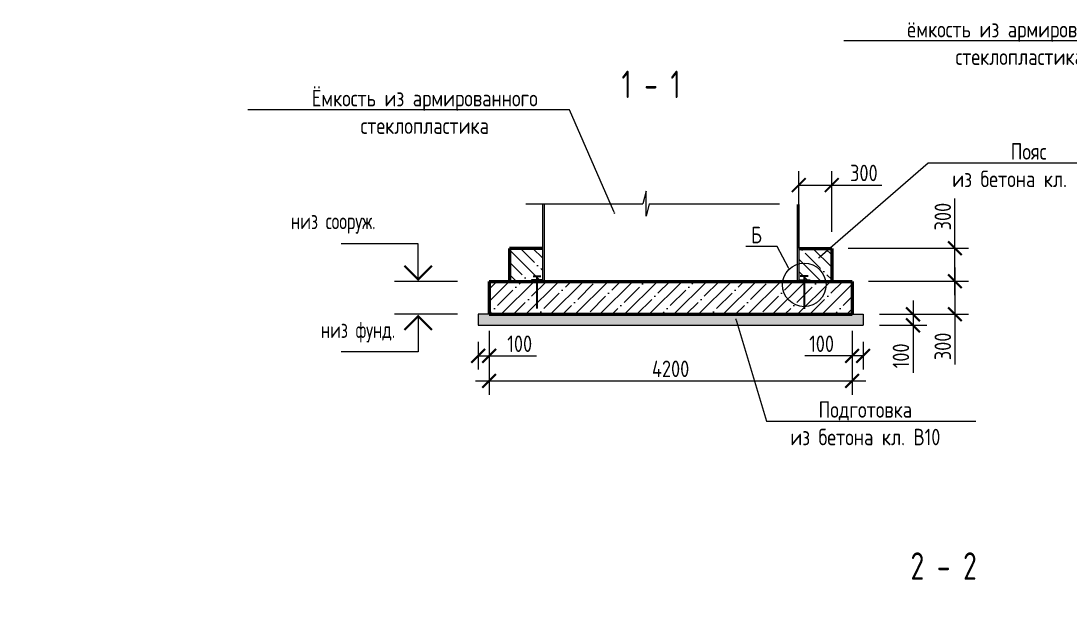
# Model space of a CAD drawing. Header units: millimetres. Extents: x 20530103 to 31271019, y 32092698 to 33532929.
# Drawn here: x 26382083 to 26401159, y 33004966 to 33015500 of the extents above; entities that cross this region are included whole.
import ezdxf
from ezdxf import colors
from ezdxf.entities.mleader import LeaderData, LeaderLine
from ezdxf.enums import TextEntityAlignment as Align
from ezdxf.lldxf.tags import DXFTag
from ezdxf.math import Vec2, Vec3

# ---------------------------------------------------------------- set-up
doc = ezdxf.new("R2010")
doc.units = ezdxf.units.MM
doc.styles.add('GOST 2.304', font='GOST.TTF')
tags = doc.linetypes.add('5-2', pattern=[3.5, 2.5, -1]).pattern_tags.tags
tags[6:7] = [DXFTag(74, 4), DXFTag(75, 0), DXFTag(340, '0'), DXFTag(46, 1.0), DXFTag(50, 0.0), DXFTag(44, 0.0), DXFTag(45, 0.0)]
tags[4:5] = [DXFTag(74, 4), DXFTag(75, 0), DXFTag(340, '0'), DXFTag(46, 1.0), DXFTag(50, 0.0), DXFTag(44, 0.0), DXFTag(45, 0.0)]
doc.dimstyles.new('м20', dxfattribs={"dimscale": 100, "dimtxt": 3, "dimasz": 2.5, "dimexe": 2.5, "dimexo": 3, "dimgap": 0.7, "dimtad": 1, "dimdec": 0, "dimlfac": 0.2, "dimtxsty": 'GOST 2.304', "dimblk": 'ARCHTICK', "dimcen": 2.5, "dimdle": 2.5, "dimclrd": 7, "dimclre": 7, "dimclrt": 256, "dimadec": 1, "dimazin": 0, "dimtfac": 1, "dimtdec": 0, "dimtmove": 0, "dimatfit": 3, "dimldrblk": 'NONE', "dimfxl": 1, "dimlwd": 20, "dimlwe": 20, "dimarcsym": 0})

# ---------------------------------------------------------------- blocks, each defined once
blk = doc.blocks.new('_None')
blk = doc.blocks.new('_ArchTick')
at = {"color": 0, "linetype": 'ByBlock', "const_width": 0.15}
blk.add_lwpolyline([(-0.5, -0.5), (0.5, 0.5)], dxfattribs=at)
blk = doc.blocks.new('*D461')
at = {"color": 7, "linetype": 'Continuous', "lineweight": 20, "transparency": 16777216}
for p, q in [((26397196, 33009864), (26397196, 33009158)), ((26397396, 33009664), (26397396, 33009158)), ((26397196, 33009408), (26396335, 33009408)), ((26397396, 33009408), (26396946, 33009408))]:
    blk.add_line(p, q, dxfattribs=at)
at = {"color": 7, "linetype": 'Continuous', "lineweight": 20, "transparency": 16777216, "xscale": 250, "yscale": 250, "zscale": 250, "rotation": 180}
blk.add_blockref('_ArchTick', (26397196, 33009408), dxfattribs=at)
at = {"color": 7, "linetype": 'Continuous', "lineweight": 20, "transparency": 16777216, "xscale": 250, "yscale": 250, "zscale": 250}
blk.add_blockref('_ArchTick', (26397396, 33009408), dxfattribs=at)
at = {"color": 7, "linetype": 'Continuous', "lineweight": 20, "transparency": 16777216, "insert": (26396641, 33009628), "char_height": 300, "attachment_point": 5, "style": 'GOST 2.304'}
blk.add_mtext('100', dxfattribs=at)
blk = doc.blocks.new('*D462')
at = {"color": 7, "linetype": 'Continuous', "lineweight": 20, "transparency": 16777216}
for p, q in [((26390596, 33009864), (26390596, 33009158)), ((26390396, 33009664), (26390396, 33009158)), ((26390396, 33009408), (26390846, 33009408)), ((26390596, 33009408), (26391458, 33009408))]:
    blk.add_line(p, q, dxfattribs=at)
at = {"color": 7, "linetype": 'Continuous', "lineweight": 20, "transparency": 16777216, "xscale": 250, "yscale": 250, "zscale": 250, "rotation": 180}
blk.add_blockref('_ArchTick', (26390396, 33009408), dxfattribs=at)
at = {"color": 7, "linetype": 'Continuous', "lineweight": 20, "transparency": 16777216, "xscale": 250, "yscale": 250, "zscale": 250}
blk.add_blockref('_ArchTick', (26390596, 33009408), dxfattribs=at)
at = {"color": 7, "linetype": 'Continuous', "lineweight": 20, "transparency": 16777216, "insert": (26391152, 33009628), "char_height": 300, "attachment_point": 5, "style": 'GOST 2.304'}
blk.add_mtext('100', dxfattribs=at)
blk = doc.blocks.new('*D463')
at = {"color": 7, "linetype": 'Continuous', "lineweight": 20, "transparency": 16777216}
for p, q in [((26399065, 33011014), (26399065, 33010164)), ((26397496, 33010764), (26399315, 33010764)), ((26397696, 33010164), (26399315, 33010164)), ((26399065, 33010164), (26399065, 33009253))]:
    blk.add_line(p, q, dxfattribs=at)
at = {"color": 7, "linetype": 'Continuous', "lineweight": 20, "transparency": 16777216, "xscale": 250, "yscale": 250, "zscale": 250}
for p, rotation in [((26399065, 33010764), 90), ((26399065, 33010164), 270)]:
    blk.add_blockref('_ArchTick', p, dxfattribs=dict(at, rotation=rotation))
at = {"color": 7, "linetype": 'Continuous', "lineweight": 20, "transparency": 16777216, "insert": (26398845, 33009580), "char_height": 300, "attachment_point": 5, "rotation": 90, "style": 'GOST 2.304'}
blk.add_mtext('300', dxfattribs=at)
blk = doc.blocks.new('*D443')
at = {"color": 7, "linetype": 'Continuous', "lineweight": 20, "transparency": 16777216}
for p, q in [((26398304, 33010414), (26398304, 33009964)), ((26397696, 33010164), (26398554, 33010164)), ((26397696, 33009964), (26398554, 33009964)), ((26398304, 33009964), (26398304, 33009102))]:
    blk.add_line(p, q, dxfattribs=at)
at = {"color": 7, "linetype": 'Continuous', "lineweight": 20, "transparency": 16777216, "xscale": 250, "yscale": 250, "zscale": 250}
for p, rotation in [((26398304, 33010164), 90), ((26398304, 33009964), 270)]:
    blk.add_blockref('_ArchTick', p, dxfattribs=dict(at, rotation=rotation))
at = {"color": 7, "linetype": 'Continuous', "lineweight": 20, "transparency": 16777216, "insert": (26398084, 33009408), "char_height": 300, "attachment_point": 5, "rotation": 90, "style": 'GOST 2.304'}
blk.add_mtext('100', dxfattribs=at)
blk = doc.blocks.new('*D444')
at = {"color": 7, "linetype": 'Continuous', "lineweight": 20, "transparency": 16777216}
for p, q in [((26399065, 33011364), (26399065, 33012268)), ((26397126, 33011364), (26399315, 33011364)), ((26399065, 33010514), (26399065, 33011364)), ((26397496, 33010764), (26399315, 33010764))]:
    blk.add_line(p, q, dxfattribs=at)
at = {"color": 7, "linetype": 'Continuous', "lineweight": 20, "transparency": 16777216, "xscale": 250, "yscale": 250, "zscale": 250}
for p, rotation in [((26399065, 33011364), 90), ((26399065, 33010764), 270)]:
    blk.add_blockref('_ArchTick', p, dxfattribs=dict(at, rotation=rotation))
at = {"color": 7, "linetype": 'Continuous', "lineweight": 20, "transparency": 16777216, "insert": (26398845, 33011941), "char_height": 300, "attachment_point": 5, "rotation": 90, "style": 'GOST 2.304'}
blk.add_mtext('300', dxfattribs=at)
blk = doc.blocks.new('*D445')
at = {"color": 7, "linetype": 'Continuous', "lineweight": 20, "transparency": 16777216}
for p, q in [((26396226, 33011364), (26396226, 33012765)), ((26396826, 33011664), (26396826, 33012765)), ((26396226, 33012515), (26397076, 33012515)), ((26396826, 33012515), (26397737, 33012515))]:
    blk.add_line(p, q, dxfattribs=at)
at = {"color": 7, "linetype": 'Continuous', "lineweight": 20, "transparency": 16777216, "xscale": 250, "yscale": 250, "zscale": 250, "rotation": 180}
blk.add_blockref('_ArchTick', (26396226, 33012515), dxfattribs=at)
at = {"color": 7, "linetype": 'Continuous', "lineweight": 20, "transparency": 16777216, "xscale": 250, "yscale": 250, "zscale": 250}
blk.add_blockref('_ArchTick', (26396826, 33012515), dxfattribs=at)
at = {"color": 7, "linetype": 'Continuous', "lineweight": 20, "transparency": 16777216, "insert": (26397410, 33012735), "char_height": 300, "attachment_point": 5, "style": 'GOST 2.304'}
blk.add_mtext('300', dxfattribs=at)
blk = doc.blocks.new('_Dot')
at = {"color": 0, "linetype": 'ByBlock', "lineweight": -2}
blk.add_line((-0.5, 0), (-1, 0), dxfattribs=at)
at = {"color": 0, "linetype": 'ByBlock', "const_width": 0.5}
blk.add_lwpolyline([(-0.25, 0, 1), (0.25, 0, 1)], format="xyb", close=True, dxfattribs=at)
blk = doc.blocks.new('отметка уровня')
at = {"lineweight": 20}
for p, q in [((1838344, -451214), (1838344, -450564)), ((1838344, -450564), (1839744, -450564))]:
    blk.add_line(p, q, dxfattribs=at)
at = {"color": 0, "const_width": 40}
blk.add_lwpolyline([(1838094, -450964), (1838344, -451214), (1838594, -450964)], dxfattribs=at)
blk = doc.blocks.new('*D460')
at = {"color": 7, "linetype": 'Continuous', "lineweight": 20, "transparency": 16777216}
for p, q in [((26390596, 33009864), (26390596, 33008702)), ((26397196, 33009864), (26397196, 33008702)), ((26390346, 33008952), (26397446, 33008952))]:
    blk.add_line(p, q, dxfattribs=at)
at = {"color": 7, "linetype": 'Continuous', "lineweight": 20, "transparency": 16777216, "xscale": 250, "yscale": 250, "zscale": 250, "rotation": 180}
blk.add_blockref('_ArchTick', (26390596, 33008952), dxfattribs=at)
at = {"color": 7, "linetype": 'Continuous', "lineweight": 20, "transparency": 16777216, "xscale": 250, "yscale": 250, "zscale": 250}
blk.add_blockref('_ArchTick', (26397196, 33008952), dxfattribs=at)
at = {"color": 7, "linetype": 'Continuous', "lineweight": 20, "transparency": 16777216, "insert": (26393896, 33009172), "char_height": 300, "attachment_point": 5, "style": 'GOST 2.304'}
blk.add_mtext('4200', dxfattribs=at)

msp = doc.modelspace()

# ---------------------------------------------------------------- hatches: boundary and pattern name
at = {"linetype": 'Continuous', "lineweight": 13}
h = msp.add_hatch(dxfattribs=at)
h.set_pattern_fill('ANSI35', scale=50, angle=90)
h.set_pattern_definition([(135, (23856575.24, 33541336.98), (-224.506403, -224.506403), []), (135, (23856575.24, 33541561.48), (-224.506403, -224.506403), [396.875, -79.375, 0, -79.375])])
h.paths.add_polyline_path([(26391566.3576, 33011363.5718), (26391566.3576, 33010793.5718), (26391366.3576, 33010793.5718), (26391366.3576, 33010763.5718), (26390966.3576, 33010763.5718), (26390966.3576, 33011363.5718)])
h = msp.add_hatch(dxfattribs=at)
h.set_pattern_fill('ANSI35', scale=50, angle=90)
h.set_pattern_definition([(135, (23857175.24, 33541336.98), (-224.506403, -224.506403), []), (135, (23857175.24, 33541561.48), (-224.506403, -224.506403), [396.875, -79.375, 0, -79.375])])
h.paths.add_polyline_path([(26396226.3576, 33011363.5718), (26396226.3576, 33010793.5718), (26396426.3576, 33010793.5718), (26396426.3576, 33010763.5718), (26396826.3576, 33010763.5718), (26396826.3576, 33011363.5718)])
h = msp.add_hatch(dxfattribs=at)
h.set_pattern_fill('ANSI35', scale=50)
h.set_pattern_definition([(45, (23856575.24, 33541336.98), (-224.506403, 224.506403), []), (45, (23856799.75, 33541336.98), (-224.506403, 224.506403), [396.875, -79.375, 0, -79.375])])
h.paths.add_polyline_path([(26397196.3576, 33010163.5718), (26397196.3576, 33010763.5718), (26390596.3576, 33010763.5718), (26390596.3576, 33010163.5718)])
at = {"linetype": 'Continuous', "lineweight": 15}
h = msp.add_hatch(dxfattribs=at)
h.set_pattern_fill('AR-CONC', scale=1.5)
h.set_pattern_definition([(50, (24419480.92, 33351638.79), (273.277003, -23.908628), [28.575, -314.325]), (355, (24419480.92, 33351638.8), (-52.865132, 286.585268), [22.86, -251.460876]), (100.451445, (24419503.7, 33351636.8), (220.41187, 262.676628), [24.285013, -267.135367]), (46.1842, (24419480.92, 33351715), (406.61856, -63.06349), [42.8625, -471.4875]), (96.635558, (24419514.8, 33351709.73), (356.1062, 371.13919), [36.427535, -400.70341]), (351.18415, (24419480.92, 33351715), (356.1062, 371.13919), [34.28995, -377.1896]), (21, (24419519.02, 33351695.94), (227.421587, -153.397797), [28.575, -314.325]), (326, (24419519.02, 33351695.94), (92.703043, 276.28195), [22.86, -251.46]), (71.451445, (24419537.98, 33351683.16), (320.12463, 122.884153), [24.285013, -267.134906]), (37.5, (24419480.92, 33351638.79), (4.632905, 126.8325583), [0, -248.412, 0, -255.27, 0, -252.4125]), (7.5, (24419480.92, 33351638.79), (100.229494, 150.270862), [0, -145.542, 0, -242.697, 0, -96.2025]), (327.5, (24419395.96, 33351638.79), (203.385893, -8.593116), [0, -95.25, 0, -297.18, 0, -394.335]), (317.5, (24419357.86, 33351638.79), (222.193772, 38.139737), [0, -123.825, 0, -197.358, 0, -280.035])])
h.paths.add_polyline_path([(26397396.3576, 33009963.5718), (26397396.3576, 33010163.5718), (26397196.3576, 33010163.5718), (26390596.3576, 33010163.5718), (26390396.3576, 33010163.5718), (26390396.3576, 33009963.5718)])

# ---------------------------------------------------------------- linework, layer by layer
at = {"color": 7, "linetype": 'Continuous', "lineweight": 20}
for p, q in [((26391261.8457, 33012176.314), (26393393.2704, 33012176.314)), ((26393505.497, 33012176.314), (26395877.4781, 33012176.314)), ((26390019.9538, 33010763.5718), (26388877.5171, 33010763.5718)), ((26390019.9538, 33010163.5718), (26388877.5171, 33010163.5718)), ((26390596.3576, 33010163.5718), (26390396.3576, 33010163.5718)), ((26390396.3576, 33010163.5718), (26390396.3576, 33009963.5718)), ((26397196.3576, 33010163.5718), (26397396.3576, 33010163.5718)), ((26397396.3576, 33010163.5718), (26397396.3576, 33009963.5718)), ((26390396.3576, 33009963.5718), (26397396.3576, 33009963.5718))]:
    msp.add_line(p, q, dxfattribs=at)
at = {"color": 7, "linetype": '5-2', "lineweight": 20, "ltscale": 100}
for p, q in [((26391566.3576, 33012161.6721), (26391566.3576, 33010793.5718)), ((26391596.3576, 33012161.6721), (26391596.3576, 33010763.5718)), ((26396196.3576, 33012161.6721), (26396196.3576, 33010763.5718)), ((26396226.3576, 33012161.6721), (26396226.3576, 33010793.5718)), ((26391366.3576, 33010793.5718), (26391366.3576, 33010763.5718)), ((26391566.3576, 33010793.5718), (26391366.3576, 33010793.5718)), ((26396226.3576, 33010793.5718), (26396426.3576, 33010793.5718)), ((26396426.3576, 33010793.5718), (26396426.3576, 33010763.5718))]:
    msp.add_line(p, q, dxfattribs=at)
at = {"color": 7, "linetype": 'Continuous', "lineweight": 50}
for p, q in [((26391566.3576, 33011363.5718), (26390966.3576, 33011363.5718)), ((26390966.3576, 33011363.5718), (26390966.3576, 33010763.5718)), ((26396226.3576, 33011363.5718), (26396826.3576, 33011363.5718)), ((26396826.3576, 33011363.5718), (26396826.3576, 33010763.5718)), ((26390596.3576, 33010763.5718), (26397196.3576, 33010763.5718)), ((26390596.3576, 33010763.5718), (26390596.3576, 33010163.5718)), ((26397196.3576, 33010763.5718), (26397196.3576, 33010163.5718)), ((26390596.3576, 33010163.5718), (26397196.3576, 33010163.5718))]:
    msp.add_line(p, q, dxfattribs=at)
at = {"color": 7, "linetype": 'Continuous', "lineweight": 30}
for p, q in [((26391394.4304, 33010859.205), (26391538.2848, 33010859.205)), ((26391466.3576, 33010859.205), (26391466.3576, 33010271.7372)), ((26396398.2848, 33010859.205), (26396254.4304, 33010859.205)), ((26396326.3576, 33010859.205), (26396326.3576, 33010261.6753))]:
    msp.add_line(p, q, dxfattribs=at)
at = {"color": 7, "linetype": 'ByBlock', "lineweight": 20, "ltscale": 100}
msp.add_lwpolyline([(26393505.497, 33012176.314), (26393449.3837, 33011951.314), (26393449.3837, 33012401.314), (26393393.2704, 33012176.314)], dxfattribs=at)
at = {"color": 7, "linetype": 'Continuous', "lineweight": 20}
msp.add_lwpolyline([(26389305.1728, 33010129.1929), (26389305.1728, 33009479.1929), (26387905.1728, 33009479.1929)], dxfattribs=at)
msp.add_circle((26396326.3576, 33010698.0822), 395.7118, dxfattribs=at)

# ---------------------------------------------------------------- block references
at = {"color": 7, "linetype": 'Continuous', "lineweight": 20, "xscale": -1}
msp.add_blockref('отметка уровня', (28227649.0976, 33462011.873), dxfattribs=at)
at = {"color": 7, "linetype": 'Continuous', "lineweight": 20, "rotation": 180}
msp.add_blockref('отметка уровня', (28227649.0976, 32558915.2706), dxfattribs=at)

# ---------------------------------------------------------------- texts
at = {"color": 7, "lineweight": 20, "style": 'GOST 2.304', "width": 0.9}
for s, p in [('1 - 1', (26393539.7524, 33014095.8947)), ('2 - 2', (26398860.9722, 33005334.3549))]:
    msp.add_text(s, height=500, dxfattribs=at).set_placement(p, align=Align.CENTER)
at = {"color": 7, "linetype": 'Continuous', "lineweight": 25, "style": 'GOST 2.304', "width": 0.9}
for s, p in [('низ сооруж.', (26386992.5807, 33011861.8743)), ('низ фунд.', (26387536.2811, 33009883.3611))]:
    msp.add_text(s, height=300, dxfattribs=at).set_placement(p, align=Align.MIDDLE_LEFT)

# ---------------------------------------------------------------- dimensions: what is measured, and where the dimension line sits
at = {"color": 7, "linetype": 'Continuous', "lineweight": 20}
for base, p1, p2, picture, middle in [((26396226.3576, 33012515.0961), (26396826.3576, 33011363.5718), (26396226.3576, 33011063.5718), '*D445', (26397409.6076, 33012515.0961)), ((26390396.3576, 33009407.8376), (26390596.3576, 33010163.5718), (26390396.3576, 33009963.5718), '*D462', (26391152.0719, 33009407.8376)), ((26397396.3576, 33009407.8376), (26397196.3576, 33010163.5718), (26397396.3576, 33009963.5718), '*D461', (26396640.6433, 33009407.8376))]:
    dim = msp.add_linear_dim(base=base, p1=p1, p2=p2, dimstyle='м20', override={"dimlfac": 0.5, "dimclrt": 7}, dxfattribs=at)
    dim.commit()
    dim.dimension.update_dxf_attribs({"geometry": picture, "text_midpoint": middle, "dimtype": 160})
for base, p1, p2, picture, middle in [((26399064.8469, 33011363.5718), (26397196.3576, 33010763.5718), (26396826.3576, 33011363.5718), '*D444', (26398844.8469, 33011940.8218)), ((26398304.3902, 33009963.5718), (26397396.3576, 33010163.5718), (26397396.3576, 33009963.5718), '*D443', (26398084.3902, 33009407.8576))]:
    dim = msp.add_linear_dim(base=base, p1=p1, p2=p2, angle=90, dimstyle='м20', override={"dimlfac": 0.5, "dimclrt": 7}, dxfattribs=at)
    dim.commit()
    dim.dimension.update_dxf_attribs({"geometry": picture, "text_midpoint": middle})
dim = msp.add_linear_dim(base=(26399064.8469, 33010163.5718), p1=(26397196.3576, 33010763.5718), p2=(26397396.3576, 33010163.5718), angle=90, text='300', dimstyle='м20', override={"dimlfac": 0.5, "dimclrt": 7}, dxfattribs=at)
dim.commit()
dim.dimension.update_dxf_attribs({"geometry": '*D463', "text_midpoint": (26399064.8469, 33009580.3218), "dimtype": 160})
dim = msp.add_linear_dim(base=(26397196.3576, 33008952.1035), p1=(26390596.3576, 33010163.5718), p2=(26397196.3576, 33010163.5718), text='4200', dimstyle='м20', override={"dimlfac": 0.5, "dimclrt": 7}, dxfattribs=at)
dim.commit()
dim.dimension.update_dxf_attribs({"geometry": '*D460', "text_midpoint": (26393896.3576, 33009172.1035)})

# ---------------------------------------------------------------- leaders
ml = msp.add_multileader_mtext('Standard', dxfattribs=at)
ml.set_content('{\\C7;ёмкость из армированного\\Pстеклопластика}', color=84, style='GOST 2.304')
ml.set_leader_properties(linetype='Continuous', lineweight=20)
ml.set_arrow_properties(name='NONE')
ml.build(insert=Vec2(0, 0))
ml.multileader.update_dxf_attribs({"text_left_attachment_type": 6, "text_right_attachment_type": 6, "dogleg_length": 3, "arrow_head_size": 30, "scale": 100})
ctx = ml.context
ctx.base_point, ctx.scale, ctx.char_height, ctx.arrow_head_size, ctx.landing_gap_size, ctx.plane_origin = Vec3(26398497.173, 33015139.7804), 100, 300, 30, 0, Vec3(26403025.2551, 33019525.5378)
ctx.left_attachment, ctx.right_attachment, ctx.text_align_type = 6, 6, 1
notes = []
notes.append((ctx, [(0, (1, 1, 0), (26402879.3158, 33015139.7804), (-1, 0), 300, [(0, [(26403401.7691, 33013935.3631)], 0, [])])]))
ctx.mtext.insert, ctx.mtext.alignment, ctx.mtext.flow_direction = Vec3(26400243.6959, 33015499.7804), 2, 5
ml = msp.add_multileader_mtext('Standard', dxfattribs=at)
ml.set_content('{\\C0;Опорная юбка ёмкости}', color=84, style='GOST 2.304')
ml.set_leader_properties(linetype='Continuous', lineweight=20)
ml.set_arrow_properties(name='NONE')
ml.build(insert=Vec2(0, 0))
ml.multileader.update_dxf_attribs({"text_left_attachment_type": 6, "text_right_attachment_type": 6, "dogleg_length": 3, "arrow_head_size": 30, "scale": 100})
ctx = ml.context
ctx.base_point, ctx.scale, ctx.char_height, ctx.arrow_head_size, ctx.landing_gap_size, ctx.plane_origin = Vec3(26406631.7777, 33014508.6611), 100, 300, 30, 0, Vec3(26419639.1545, 33017685.9325)
ctx.left_attachment, ctx.right_attachment, ctx.text_align_type = 6, 6, 1
notes.append((ctx, [(1, (1, 1, 0), (26406331.7777, 33014508.6611), (1, 0), 300, [(0, [(26404718.6333, 33011728.8502)], 0, [])])]))
ctx.mtext.insert, ctx.mtext.width, ctx.mtext.alignment, ctx.mtext.flow_direction = Vec3(26407799.5277, 33014868.6611), 2823.818146, 2, 5
ml = msp.add_multileader_mtext('Standard', dxfattribs=at)
ml.set_content('{\\C0;Опорная юбка ёмкости}', color=84, style='GOST 2.304')
ml.set_leader_properties(linetype='Continuous', lineweight=20)
ml.set_arrow_properties(name='NONE')
ml.build(insert=Vec2(0, 0))
ml.multileader.update_dxf_attribs({"text_left_attachment_type": 6, "text_right_attachment_type": 6, "dogleg_length": 3, "arrow_head_size": 30, "scale": 100})
ctx = ml.context
ctx.base_point, ctx.scale, ctx.char_height, ctx.arrow_head_size, ctx.landing_gap_size, ctx.plane_origin = Vec3(26472736.9875, 33014125.0565), 100, 300, 30, 0, Vec3(26485744.3643, 33017302.3278)
ctx.left_attachment, ctx.right_attachment, ctx.text_align_type = 6, 6, 1
notes.append((ctx, [(1, (1, 1, 0), (26472436.9875, 33014125.0565), (1, 0), 300, [(0, [(26470823.8431, 33011345.2456)], 0, [])])]))
ctx.mtext.insert, ctx.mtext.width, ctx.mtext.alignment, ctx.mtext.flow_direction = Vec3(26473904.7375, 33014485.0565), 2823.818146, 2, 5
ml = msp.add_multileader_mtext('Standard', dxfattribs=at)
ml.set_content('{\\C7;Ёмкость из армированного\\P\\pq*;стеклопластика}', color=84, style='GOST 2.304')
ml.set_leader_properties(linetype='Continuous', lineweight=20)
ml.set_arrow_properties(name='DOT')
ml.build(insert=Vec2(0, 0))
ml.multileader.update_dxf_attribs({"text_left_attachment_type": 6, "text_right_attachment_type": 6, "dogleg_length": 3, "arrow_head_size": 30, "scale": 100})
ctx = ml.context
ctx.base_point, ctx.scale, ctx.char_height, ctx.arrow_head_size, ctx.landing_gap_size, ctx.plane_origin = Vec3(26387675.7642, 33013885.4225), 100, 300, 30, 0, Vec3(26392203.6321, 33018265.4703)
ctx.left_attachment, ctx.right_attachment, ctx.text_align_type = 6, 6, 1
notes.append((ctx, [(0, (1, 1, 0), (26392057.6928, 33013885.4225), (-1, 0), 300, [(0, [(26392874.7105, 33012006.4356)], 0, [])])]))
ctx.mtext.insert, ctx.mtext.alignment, ctx.mtext.flow_direction = Vec3(26389425.5678, 33014245.4225), 2, 5
ml = msp.add_multileader_mtext('Standard', dxfattribs=at)
ml.set_content('{\\C7;Пояс\\Pиз бетона кл. В20}', color=84, style='GOST 2.304')
ml.set_leader_properties(linetype='Continuous', lineweight=20)
ml.set_arrow_properties(name='DOT')
ml.build(insert=Vec2(0, 0))
ml.multileader.update_dxf_attribs({"text_left_attachment_type": 6, "text_right_attachment_type": 6, "dogleg_length": 3, "arrow_head_size": 30, "scale": 100})
ctx = ml.context
ctx.base_point, ctx.scale, ctx.char_height, ctx.arrow_head_size, ctx.landing_gap_size, ctx.plane_origin = Vec3(26398878.9687, 33012916.7404), 100, 300, 30, 0, Vec3(26397297.4482, 33012806.5199)
ctx.left_attachment, ctx.right_attachment, ctx.text_align_type = 6, 6, 1
notes.append((ctx, [(0, (1, 1, 0), (26398578.9687, 33012916.7404), (1, 0), 300, [(0, [(26396593.8569, 33011194.5038)], 0, [])])]))
ctx.mtext.insert, ctx.mtext.alignment, ctx.mtext.flow_direction = Vec3(26400403.3106, 33013276.7404), 2, 5
ml = msp.add_multileader_mtext('Standard', dxfattribs=at)
ml.set_content('Б', color=84, style='GOST 2.304')
ml.set_leader_properties(linetype='Continuous', lineweight=20)
ml.set_arrow_properties(name='DOT')
ml.build(insert=Vec2(0, 0))
ml.multileader.update_dxf_attribs({"text_left_attachment_type": 6, "text_right_attachment_type": 6, "dogleg_length": 3, "arrow_head_size": 30, "scale": 100})
ctx = ml.context
ctx.base_point, ctx.scale, ctx.char_height, ctx.arrow_head_size, ctx.landing_gap_size, ctx.plane_origin = Vec3(26395381.498, 33011396.3818), 100, 300, 30, 0, Vec3(26396430.6146, 33012928.2608)
ctx.left_attachment, ctx.right_attachment, ctx.text_align_type = 6, 6, 1
notes.append((ctx, [(1, (1, 1, 0), (26395831.7123, 33011396.3818), (-1, 0), 300, [(0, [(26396050.9072, 33010982.1859)], 0, [])])]))
ctx.mtext.insert, ctx.mtext.alignment, ctx.mtext.flow_direction = Vec3(26395457.4623, 33011756.3818), 2, 5
ml = msp.add_multileader_mtext('Standard', dxfattribs=at)
ml.set_content('{\\C7;Подготовка\\Pиз бетона кл. В10}', color=84, style='GOST 2.304')
ml.set_leader_properties(linetype='Continuous', lineweight=20)
ml.set_arrow_properties(name='DOT')
ml.build(insert=Vec2(0, 0))
ml.multileader.update_dxf_attribs({"text_left_attachment_type": 6, "text_right_attachment_type": 6, "dogleg_length": 3, "arrow_head_size": 30, "scale": 100})
ctx = ml.context
ctx.base_point, ctx.scale, ctx.char_height, ctx.arrow_head_size, ctx.landing_gap_size, ctx.plane_origin = Vec3(26395942.4145, 33008221.5599), 100, 300, 30, 0, Vec3(26397562.7608, 33008408.5363)
ctx.left_attachment, ctx.right_attachment, ctx.text_align_type = 6, 6, 1
notes.append((ctx, [(0, (1, 1, 0), (26395642.4145, 33008221.5599), (1, 0), 300, [(0, [(26395084.2569, 33010070.1998)], 0, [])])]))
ctx.mtext.insert, ctx.mtext.alignment, ctx.mtext.flow_direction = Vec3(26397436.3814, 33008581.5599), 2, 5
ml = msp.add_multileader_mtext('Standard', dxfattribs=at)
ml.set_content('а\\P"лягушка"\\Pшаг не более 800х800', color=7, style='GOST 2.304')
ml.set_leader_properties(linetype='Continuous', lineweight=20)
ml.set_arrow_properties(name='NONE')
ml.build(insert=Vec2(0, 0))
ml.multileader.update_dxf_attribs({"text_left_attachment_type": 6, "text_right_attachment_type": 6, "dogleg_length": 3, "arrow_head_size": 30, "scale": 100})
ctx = ml.context
ctx.base_point, ctx.scale, ctx.char_height, ctx.arrow_head_size, ctx.landing_gap_size, ctx.plane_origin = Vec3(26348428.2226, 33006002.1049), 100, 300, 30, 0, Vec3(26353409.9883, 33005580.4297)
ctx.left_attachment, ctx.right_attachment, ctx.text_align_type = 6, 6, 1
notes.append((ctx, [(0, (1, 1, 0), (26348290.2226, 33006002.1049), (1, 0), 138, [(0, [(26348200.1368, 33006002.1049)], 0, [])])]))
ctx.mtext.insert, ctx.mtext.width, ctx.mtext.alignment, ctx.mtext.flow_direction = Vec3(26349539.4165, 33006362.1049), 2835.083475, 2, 5
for ctx, leaders in notes:
    for number, flags, end, landing, length, lines in leaders:
        leader = LeaderData()
        leader.index, (leader.has_last_leader_line, leader.has_dogleg_vector, leader.attachment_direction) = number, flags
        leader.last_leader_point, leader.dogleg_vector, leader.dogleg_length = Vec3(end), Vec3(landing), length
        for number, points, colour, breaks in lines:
            line = LeaderLine()
            line.index, line.vertices, line.color, line.breaks = number, Vec3.list(points), colors.encode_raw_color(colour), breaks
            leader.lines.append(line)
        ctx.leaders.append(leader)

doc.saveas('drawing.dxf')
